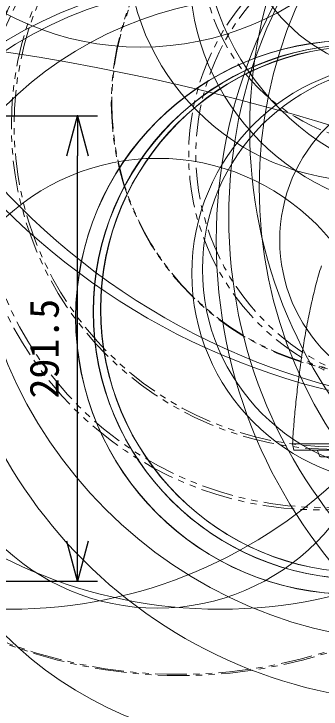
# Model space of a CAD drawing. Units: millimetres, scale not verified. Extents: x -9872 to 10125, y -1333 to 20075.
# Drawn here: x -3.31 to 15.94, y 17.73 to 61.28 of the extents above; entities that cross this region are included whole.
import ezdxf
from ezdxf.enums import TextEntityAlignment as Align

# ---------------------------------------------------------------- set-up
doc = ezdxf.new("R2010")
doc.units = ezdxf.units.MM
doc.header["$LTSCALE"] = 0.125
doc.header["$PDMODE"] = 32
doc.header["$PDSIZE"] = 0.025
doc.linetypes.add('USER1', pattern=[31.75, 15.875, -3.175, 3.175, -3.175, 3.175, -3.175])
for name, color, linetype in [('0-0_0', 7, 'Continuous'), ('0-5_SUNPO', 7, 'Continuous'), ('0-6_Defpoints', 7, 'Continuous')]:
    doc.layers.add(name, color=color, linetype=linetype)
doc.layers.add('0-4_GAIKEI', color=1, linetype='Continuous', lineweight=18)
doc.styles.add('ＭＳ ゴシック', font='')
doc.styles.get('ＭＳ ゴシック').set_extended_font_data('MS Gothic')

# ---------------------------------------------------------------- blocks, each defined once
blk = doc.blocks.new('_Open30')
at = {"layer": '0-0_0'}
blk.add_line((0, 0), (-1, 0), dxfattribs=at)
blk.add_lwpolyline([(-1, 0.26795), (0, 0), (-1, -0.26795)], dxfattribs=at)
blk = doc.blocks.new('D22')
at = {"layer": '0-5_SUNPO'}
for p, q in [((344.3079, -332.0496), (361.4623, -332.0496)), ((360.2123, -358.6996), (360.2123, -334.5496)), ((344.3079, -361.1996), (361.4623, -361.1996))]:
    blk.add_line(p, q, dxfattribs=at)
at = {"layer": '0-6_Defpoints'}
for p in [(343.6829, -332.0496), (360.2123, -332.0496), (343.6829, -361.1996)]:
    blk.add_point(p, dxfattribs=at)
at = {"layer": '0-5_SUNPO', "xscale": 2.5, "yscale": 2.5}
for p, rotation in [((360.2123, -332.0496), 90), ((360.2123, -361.1996), 270)]:
    blk.add_blockref('_Open30', p, dxfattribs=dict(at, rotation=rotation))
at = {"layer": '0-5_SUNPO', "style": 'ＭＳ ゴシック'}
blk.add_text('291.5', height=1.833, rotation=90, dxfattribs=at).set_placement((359.5873, -349.7496), align=Align.BOTTOM_LEFT)

msp = doc.modelspace()

# ---------------------------------------------------------------- linework, layer by layer
at = {"layer": '0-4_GAIKEI', "color": 7}
for p, q in [((15.8712, 45.2061), (15.9161, 45.3547)), ((15.9161, 45.3547), (15.9618, 45.503)), ((15.7417, 44.7587), (15.784, 44.9081)), ((15.784, 44.9081), (15.8271, 45.0572)), ((15.8271, 45.0572), (15.8712, 45.2061)), ((15.6199, 44.309), (15.6597, 44.4591)), ((15.6597, 44.4591), (15.7003, 44.609)), ((15.7003, 44.609), (15.7417, 44.7587)), ((15.5054, 43.8574), (15.5428, 44.0081)), ((15.5428, 44.0081), (15.581, 44.1587)), ((15.581, 44.1587), (15.6199, 44.309)), ((15.3975, 43.404), (15.4328, 43.5553)), ((15.4328, 43.5553), (15.4687, 43.7064)), ((15.4687, 43.7064), (15.5054, 43.8574)), ((15.329, 43.1009), (15.363, 43.2525)), ((15.363, 43.2525), (15.3975, 43.404)), ((15.231, 42.6453), (15.2631, 42.7973)), ((15.2631, 42.7973), (15.2958, 42.9492)), ((15.2958, 42.9492), (15.329, 43.1009)), ((15.1382, 42.1886), (15.1686, 42.3409)), ((15.1686, 42.3409), (15.1995, 42.4931)), ((15.1995, 42.4931), (15.231, 42.6453)), ((15.0501, 41.7311), (15.0789, 41.8837)), ((15.0789, 41.8837), (15.1083, 42.0362)), ((15.1083, 42.0362), (15.1382, 42.1886)), ((14.9664, 41.2728), (14.9938, 41.4257)), ((14.9938, 41.4257), (15.0217, 41.5784)), ((15.0217, 41.5784), (15.0501, 41.7311)), ((14.887, 40.8139), (14.913, 40.967)), ((14.913, 40.967), (14.9395, 41.1199)), ((14.9395, 41.1199), (14.9664, 41.2728)), ((14.8117, 40.3543), (14.8364, 40.5076)), ((14.8364, 40.5076), (14.8615, 40.6608)), ((14.8615, 40.6608), (14.887, 40.8139)), ((14.7635, 40.0476), (14.7874, 40.201)), ((14.7874, 40.201), (14.8117, 40.3543)), ((14.6944, 39.5871), (14.717, 39.7407)), ((14.717, 39.7407), (14.7401, 39.8942)), ((14.7401, 39.8942), (14.7635, 40.0476)), ((14.6286, 39.1261), (14.6502, 39.2798)), ((14.6502, 39.2798), (14.6721, 39.4335)), ((14.6721, 39.4335), (14.6944, 39.5871)), ((14.5662, 38.6647), (14.5866, 38.8185)), ((14.5866, 38.8185), (14.6075, 38.9724)), ((14.6075, 38.9724), (14.6286, 39.1261)), ((14.5071, 38.2028), (14.5265, 38.3568)), ((14.5265, 38.3568), (14.5461, 38.5108)), ((14.5461, 38.5108), (14.5662, 38.6647)), ((14.4515, 37.7405), (14.4696, 37.8946)), ((14.4696, 37.8946), (14.4882, 38.0487)), ((14.4882, 38.0487), (14.5071, 38.2028)), ((14.4163, 37.4321), (14.4337, 37.5863)), ((14.4337, 37.5863), (14.4515, 37.7405)), ((14.3664, 36.9692), (14.3826, 37.1235)), ((14.3826, 37.1235), (14.3993, 37.2778)), ((14.3993, 37.2778), (14.4163, 37.4321)), ((14.3201, 36.5059), (14.3351, 36.6603)), ((14.3351, 36.6603), (14.3506, 36.8148)), ((14.3506, 36.8148), (14.3664, 36.9692)), ((14.2773, 36.0423), (14.2912, 36.1968)), ((14.2912, 36.1968), (14.3054, 36.3514)), ((14.3054, 36.3514), (14.3201, 36.5059)), ((14.2382, 35.5783), (14.2508, 35.733)), ((14.2508, 35.733), (14.2639, 35.8876)), ((14.2639, 35.8876), (14.2773, 36.0423)), ((14.2142, 35.2689), (14.226, 35.4236)), ((14.226, 35.4236), (14.2382, 35.5783)), ((14.1812, 34.8044), (14.1918, 34.9593)), ((14.1918, 34.9593), (14.2028, 35.1141)), ((14.2028, 35.1141), (14.2142, 35.2689)), ((14.1521, 34.3397), (14.1614, 34.4947)), ((14.1614, 34.4947), (14.1711, 34.6496)), ((14.1711, 34.6496), (14.1812, 34.8044)), ((14.2301, 33.9397), (14.1521, 34.3397)), ((14.2301, 33.9397), (36.9301, 33.9397))]:
    msp.add_line(p, q, dxfattribs=at)
at = {"layer": '0-4_GAIKEI'}
for p, q in [((14.1521, 34.3397), (37.0081, 34.3397)), ((35.2185, 33.5397), (15.9355, 33.5397))]:
    msp.add_line(p, q, dxfattribs=at)
for centre, radius in [((195.6686, 82.8124), 212.3644), ((196.7417, 82.8311), 212.3644), ((-79.8316, 14.1651), 114.2277), ((-79.2668, 12.1), 114.2494), ((26.6129, 79.7732), 43.2814), ((27.686, 79.7919), 43.2814), ((4.6464, 77.2371), 18.0386), ((-22.0982, 30.6064), 58.6938), ((-21.4764, 30.7053), 58.0807), ((-3.5916, 54.0596), 30.0767), ((9.6149, 54.0597), 30.0769), ((41.5451, 54.0596), 30.0767), ((25.0567, 66.9949), 16.5262), ((-14.5202, 31.8695), 51.0284), ((18.7966, 65.8277), 15.028), ((23.0518, -57.5568), 136.7235), ((40.0679, -65.6033), 144.7701), ((22.5905, -12.3781), 91.3511), ((23.122, 6.6324), 72.3237), ((40.6243, -0.1742), 79.1472), ((40.7763, 3.6012), 75.5619), ((41.122, 6.6324), 72.3237), ((21.9026, 35.369), 43.7906), ((22.1175, 35.692), 43.2786), ((22.5722, 48.5396), 30.413), ((22.5969, 50.4271), 28.5255), ((22.7397, 63.9242), 15.0277), ((41.2528, 47.0917), 31.8771), ((40.5722, 48.5396), 30.413), ((21.3915, 68.247), 10.7156), ((40.5969, 50.4271), 28.5255), ((30.4275, -627.0742), 705.8096), ((34.2725, -270.6696), 349.3842), ((33.4726, -320.4349), 398.5536), ((34.0974, -287.6832), 365.7985), ((-4.1867, 33.8793), 40.5013), ((-3.4229, 33.9842), 39.7156), ((-6.2969, 33.9993), 38.065), ((-6.2889, 33.9445), 38.0723), ((9.777, 37.2563), 26.1356), ((10.1403, 37.3799), 25.734), ((-25.4961, -83.8956), 144.4049)]:
    msp.add_circle(centre, radius, dxfattribs=at)
at = {"layer": '0-4_GAIKEI', "linetype": 'USER1'}
for centre, radius in [((7.0999, 50.5321), 30.7021), ((7.0678, 50.5222), 30.6158), ((20.582, 65.2133), 12.123), ((16.8198, 54.2806), 20.2846), ((16.8437, 54.2915), 20.1384), ((15.8211, 51.9536), 21.7464), ((15.8211, 51.9536), 21.7464), ((16.0621, 51.9809), 21.6239), ((16.0621, 51.9809), 21.6239), ((19.7936, 55.692), 16.9954), ((19.7526, 55.6692), 16.9223), ((22.5975, 52.4579), 14.952), ((22.8806, 52.4644), 14.789)]:
    msp.add_circle(centre, radius, dxfattribs=at)
at = {"layer": '0-4_GAIKEI', "color": 7}
for centre, radius in [((-10.6029, 29.9097), 48.3877), ((-10.5069, 29.6646), 48.388), ((6.0787, 36.3291), 30.5137), ((5.872, 31.6131), 33.3563), ((6.3674, 31.0712), 33.3562), ((12.6878, 38.9277), 23.4121), ((17.9111, 42.2762), 17.3489), ((17.9224, 42.2634), 17.3489), ((18.4056, 42.6313), 16.7437), ((18.4177, 42.6181), 16.7436), ((18.6151, 42.7773), 16.4906), ((18.6254, 42.7661), 16.4906), ((21.0304, 45.0272), 13.1899), ((21.3164, 45.2855), 12.8095), ((23.3566, 47.095), 10.0025), ((5.6848, 38.1411), 14.0902)]:
    msp.add_circle(centre, radius, dxfattribs=at)
at = {"layer": '0-4_GAIKEI'}
for centre, radius, start, end in [((18.5801, 34.8297), 3, 197.25945, 204.2265), ((15.9355, 33.6397), 0.1, 204.2265, 270)]:
    msp.add_arc(centre, radius, start, end, dxfattribs=at)

# ---------------------------------------------------------------- block references
at = {"layer": '0-5_SUNPO'}
msp.add_blockref('D22', (-359.5308, 386.9393), dxfattribs=at)

doc.saveas('drawing.dxf')
